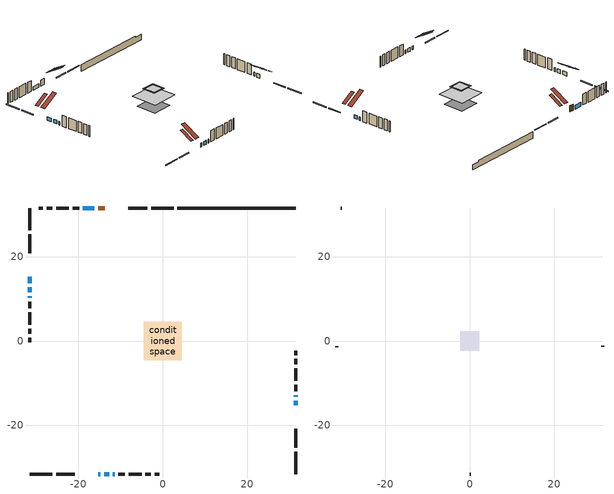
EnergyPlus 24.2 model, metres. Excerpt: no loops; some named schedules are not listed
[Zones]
conditioned space
 floor adiabatic (AdiabaticFloorConstruction): -4.54,-4.54 -4.54,4.54 4.54,4.54 4.54,-4.54 z1.75
 floor foundation (Slab1 construction): -3.51,-3.51 -3.51,3.51 3.51,3.51 3.51,-3.51 z-1.68
 wall outside (RimJoist1 construction): 2.56,31.53 -2.76,31.53 / -31.53,-31.53 -26.21,-31.53 / -31.53,31.53 -31.53,26.21 / 31.53,-31.53 31.53,-26.21 z0.53:0.83
 wall outside (RimJoist3 construction): -3.69,31.53 -8.14,31.53 / -25.28,-31.53 -20.82,-31.53 / -31.53,25.28 -31.53,20.82 / 31.53,-25.28 31.53,-20.82 z0.53:0.83
 wall outside (AdiabaticWallConstruction 1): -13.69,31.53 -15.31,31.53 z0.53:2.56
 wall outside (AdiabaticWallConstruction): -31.53,15.28 -31.53,13.64 / -16.24,31.53 -18.91,31.53 / -15.28,-31.53 -14.79,-31.53 / -13.86,-31.53 -12.73,-31.53 / 31.53,-15.28 31.53,-14.13 / -31.53,12.71 -31.53,11.57 / 31.53,-13.2 31.53,-12.82 / -31.53,10.64 -31.53,10.25 / -11.81,-31.53 -11.42,-31.53 z0.53:1.75
 wall outside (Wall1 construction): -19.84,31.53 -21.38,31.53 / -10.49,-31.53 -8.95,-31.53 / -31.53,9.33 -31.53,7.78 / 31.53,-11.89 31.53,-10.35 z0.53:4.19
 wall outside (Wall2 construction): -22.31,31.53 -25.31,31.53 / -8.02,-31.53 -5.03,-31.53 / -31.53,6.85 -31.53,3.86 / 31.53,-9.42 31.53,-6.43 z0.53:4.19
 wall outside (Wall3 construction): -26.23,31.53 -27.47,31.53 / -4.1,-31.53 -2.86,-31.53 / -31.53,2.93 -31.53,1.69 / 31.53,-5.5 31.53,-4.26 z0.53:4.19
 wall outside (Wall4 construction): -28.4,31.53 -29.45,31.53 / -1.93,-31.53 -0.89,-31.53 / -31.53,0.76 -31.53,-0.28 / 31.53,-3.33 31.53,-2.29 z0.53:4.19
 wall foundation (FoundationWall1 construction): 3.49,31.53,-1.68 3.49,31.53,0.53 28.73,31.53,0.53 28.73,31.53,0.03 31.53,31.53,0.03 31.53,31.53,-1.68
 window (WindowConstruction): -31.53,15.27 -31.53,13.64 z0.53:1.75
 window (WindowConstruction 1): -16.24,31.53 -18.91,31.53 z0.53:1.75
 window (WindowConstruction 2): -15.27,-31.53 -14.79,-31.53 z0.53:1.75
 window (WindowConstruction 3): -13.86,-31.53 -12.73,-31.53 z0.53:1.75
 window (WindowConstruction 4): 31.53,-15.27 31.53,-14.13 z0.53:1.75
 window (WindowConstruction 5): -31.53,12.71 -31.53,11.57 z0.53:1.75
 window (WindowConstruction 6): 31.53,-13.2 31.53,-12.82 z0.53:1.75
 window (WindowConstruction 7): -31.53,10.64 -31.53,10.26 z0.53:1.75
 window (WindowConstruction 8): -11.8,-31.53 -11.42,-31.53 z0.53:1.75
 door (Door): -13.69,31.53 -15.31,31.53 z0.53:2.56
 ceiling adiabatic (AdiabaticFloorConstruction): 4.54,-4.54 4.54,4.54 -4.54,4.54 -4.54,-4.54 z1.75
 roof outside (Roof1 construction): -10.26,31.53,4.19 -10.26,27.43,6.58 -9.07,27.43,6.58 -9.07,31.53,4.19; -18.71,-31.53,4.19 -18.71,-27.43,6.58 -19.9,-27.43,6.58 -19.9,-31.53,4.19; -31.53,18.71,4.19 -27.43,18.71,6.58 -27.43,19.9,6.58 -31.53,19.9,4.19; 31.53,-18.71,4.19 27.43,-18.71,6.58 27.43,-19.9,6.58 31.53,-19.9,4.19
attic - vented
 floor to conditioned space (Floor1 construction Reversed): -1.84,-1.84 -1.84,1.84 1.84,1.84 1.84,-1.84 z4.19
 floor to conditioned space (Floor2 construction Reversed): -2.28,-2.28 -2.28,2.28 2.28,2.28 2.28,-2.28 z4.19
 wall outside (Wall5 construction): -30.37,31.53 -30.6,31.53 / 0.04,-31.53 0.27,-31.53 / -31.53,-1.21 -31.53,-1.44 / 31.53,-1.36 31.53,-1.13 z0.53:4.19
 roof outside (Roof2 construction): -12.77,31.53,4.19 -12.77,26.09,7.36 -11.19,26.09,7.36 -11.19,31.53,4.19; -16.2,-31.53,4.19 -16.2,-26.09,7.36 -17.78,-26.09,7.36 -17.78,-31.53,4.19; -31.53,16.2,4.19 -26.09,16.2,7.36 -26.09,17.78,7.36 -31.53,17.78,4.19; 31.53,-16.2,4.19 26.09,-16.2,7.36 26.09,-17.78,7.36 31.53,-17.78,4.19
[Building]
Building 1: Terrain=Suburbs
[Site:Location]
Swift Current_SK: Latitude {deg}=50.29; Longitude {deg}=-107.69; Time Zone {hr}=-6; Elevation {m}=817; Keep Site Location Information=Yes
[Site:GroundTemperature:Shallow]
0.0715302, -2.00391, -2.17012, -1.18522, 2.76862, 6.70403, 10.1158, 12.2771, 12.4607, 10.7029, 7.37809, 3.5634
[Site:WaterMainsTemperature]
Calculation Method=Schedule; Temperature Schedule=mains temperature schedule
[Material] Roughness=Rough; Thermal Absorptance=0.9
Name | Thickness {m} | Conductivity {W/m-K} | Density {kg/m3} | Specific Heat {J/kg-K} | Solar Absorptance | Visible Absorptance
asphalt or fiberglass shingles | 0.00635 | 0.162714 | 1121.4 | 1465.45 | 0.84 | 0.84
ceiling loosefill ins | 0.0846667 | 0.0480833 | 16.02 | 1046.75 | 0.7 | 0.7
ceiling stud and cavity | 0.1397 | 0.0848526 | 65.682 | 1177.47 | 0.7 | 0.7
ceiling stud and cavity 1 | 0.0889 | 7.21176 | 20.9862 | 1087.66 | 0.7 | 0.7
concrete 4.0 in. | 0.1016 | 1.803125 | 2242.8 | 837.4 | 0.7 | 0.7
concrete 8.0 in. | 0.2032 | 1.803125 | 2242.8 | 837.4 | 0.7 | 0.7
door material | 0.04445 | 0.20624 | 512.64 | 1214.23 | 0.7 | 0.7
exterior vertical ins | 0.0163587 | 0.029427 | 32.04 | 1214.23 | 0.7 | 0.7
floor covering | 0.0127 | 0.0433444 | 54.468 | 1339.84 | 0.6 | 0.6
floor rigid ins; wall rigid ins 1 | 0.512978 | 0.029427 | 32.04 | 1214.23 | 0.7 | 0.7
floor stud and cavity | 0.1397 | 1.75129 | 37.0049 | 1207.88 | 0.7 | 0.7
furniture material conditioned space 1 | 0.1524 | 0.115458 | 640.8 | 1214.23 | 0.6 | 0.6
gypsum board | 0.0127 | 0.160291 | 801 | 837.4 | 0.6 | 0.6
gypsum board 1 | 0.00254 | 0.160291 | 801 | 837.4 | 0.6 | 0.6
gypsum board 2 | 0.0127 | 0.160291 | 801 | 837.4 | 0.7 | 0.7
osb sheathing 0.5 in. | 0.0127 | 0.115458 | 512.64 | 1214.23 | 0.7 | 0.7
osb sheathing 0.75 in. | 0.01905 | 0.115458 | 512.64 | 1214.23 | 0.7 | 0.7
osb sheathing 2.0 in. | 0.0508 | 0.115458 | 512.64 | 1214.23 | 0.7 | 0.7
rim joist stud and cavity | 0.0508 | 0.271007 | 50.32683 | 1063.81 | 0.6 | 0.6
rim joist stud and cavity 1 | 0.0508 | 0.0310355 | 125.044 | 1163.47 | 0.6 | 0.6
roof stud and cavity | 0.2032 | 0.153526 | 78.34581 | 1123.46 | 0.7 | 0.7
wall rigid ins | 0.051816 | 0.029427 | 32.04 | 1214.23 | 0.7 | 0.7
wall stud and cavity | 0.1397 | 0.426569 | 139.0536 | 1170.24 | 0.7 | 0.7
wall stud and cavity 1 | 0.1397 | 0.39278 | 139.0536 | 1170.24 | 0.7 | 0.7
wall stud and cavity 2 | 0.1397 | 0.139928 | 139.0536 | 1170.24 | 0.7 | 0.7
wall stud and cavity 3 | 0.1397 | 0.417588 | 139.0536 | 1170.24 | 0.7 | 0.7
wall stud and cavity 4 | 0.0889 | 6.1454 | 50.32683 | 1063.81 | 0.6 | 0.6
wall stud and cavity 5 | 0.0889 | 0.380278 | 52.3479 | 1209.89 | 0.7 | 0.7
wall stud and cavity 6 | 0.0889 | 0.391764 | 83.0341 | 1211.67 | 0.7 | 0.7
wood siding | 0.0254 | 0.102417 | 544.68 | 1172.36 | 0 | 0
wood siding 1 | 0.00254 | 0.102417 | 544.68 | 1172.36 | 0 | 0
wood siding 2; wood siding 3; wood siding 4 | 0.0254 | 0.102417 | 544.68 | 1172.36 | 0.7 | 0.7
[WindowMaterial:SimpleGlazingSystem]
Name | U-Factor {W/m2-K} | Solar Heat Gain Coefficient
WindowMaterial | 1.26392 | 0.52
WindowMaterial 1 | 1.22304 | 0.53
WindowMaterial 2 | 5.3447 | 0.56
WindowMaterial 3 | 4.536722 | 0.63
WindowMaterial 4 | 4.52707 | 0.63
WindowMaterial 5 | 5.2601 | 0.67
[Construction]
AdiabaticFloorConstruction: floor stud and cavity, floor rigid ins, osb sheathing 0.75 in., floor covering
AdiabaticWallConstruction: wood siding 3, wall rigid ins 1, wall stud and cavity 5, gypsum board
AdiabaticWallConstruction 1: wood siding 4, wall rigid ins 1, wall stud and cavity 5, gypsum board
Door: door material
Floor1 construction Reversed: gypsum board, ceiling stud and cavity, ceiling loosefill ins
Floor2 construction Reversed: gypsum board 1, ceiling stud and cavity 1
FoundationWall1 construction: concrete 8.0 in., gypsum board 2
furniture construction conditioned space 1: furniture material conditioned space 1
PartitionWallConstruction: gypsum board, wall stud and cavity 6, gypsum board
RimJoist1 construction: wood siding 2, rim joist stud and cavity
RimJoist3 construction: wood siding 2, osb sheathing 2.0 in., rim joist stud and cavity 1
Roof1 construction: asphalt or fiberglass shingles, osb sheathing 0.75 in., roof stud and cavity, gypsum board
Roof2 construction: asphalt or fiberglass shingles
Slab1 construction: concrete 4.0 in.
Wall1 construction: wood siding, wall rigid ins, osb sheathing 0.5 in., wall stud and cavity, gypsum board
Wall2 construction: wood siding, wall rigid ins, osb sheathing 0.5 in., wall stud and cavity 1, gypsum board
Wall3 construction: wood siding, osb sheathing 0.5 in., wall stud and cavity 2, gypsum board
Wall4 construction: wood siding, wall rigid ins, osb sheathing 0.5 in., wall stud and cavity 3, gypsum board
Wall5 construction: wood siding 1, wall stud and cavity 4
WindowConstruction: WindowMaterial
WindowConstruction 1: WindowMaterial 1
WindowConstruction 2: WindowMaterial 2
WindowConstruction 3: WindowMaterial 3
WindowConstruction 4; WindowConstruction 5: WindowMaterial 4
WindowConstruction 6; WindowConstruction 7; WindowConstruction 8: WindowMaterial 5
[Zone] Multiplier=1; Part of Total Floor Area=Yes
Name | Volume {m3}
attic - vented | 16.855
conditioned space | 328.9
[Space]
Name | Zone | Volume {m3}
attic - vented 1 | attic - vented | 16.855
conditioned space 1 | conditioned space | 328.9
[ZoneInfiltration:EffectiveLeakageArea]
infil attic - vented 1: Zone or Space=attic - vented 1; Schedule=Always On Discrete; Effective Air Leakage Area {cm2}=1068.47; Stack Coefficient=0.000475073; Wind Coefficient=1.47265e-05
[ZoneMixing]
whole house fan mix: Zone or Space=attic - vented; Schedule=Always On Continuous; Design Flow Rate Calculation Method=Flow/Zone; Design Flow Rate {m3/s}=0; Source Zone or Space=conditioned space
[SurfaceProperty:ExposedFoundationPerimeter]
Slab1: Exposed Perimeter Calculation Method=TotalExposedPerimeter; Total Exposed Perimeter {m}=28.04
[InternalMass] Zone or ZoneList=conditioned space; Space or SpaceList=conditioned space 1
Name | Construction | Surface Area {m2}
furniture mass conditioned space 1 | furniture construction conditioned space 1 | 52.6162
partition wall mass | PartitionWallConstruction | 131.541
[Lights]
interior lighting: Zone or ZoneList or Space or SpaceList=conditioned space 1; Schedule=interior lighting schedule; Design Level Calculation Method=LightingLevel; Lighting Level {W}=343.2; Return Air Fraction=0; Fraction Radiant=0.6; Fraction Visible=0.2; Fraction Replaceable=1
[People]
occupants: Zone or ZoneList or Space or SpaceList=conditioned space 1; Number of People Schedule=occupants schedule; Number of People Calculation Method=People; Number of People=3; Fraction Radiant=0.314171; Sensible Heat Fraction=0.56303; Activity Level Schedule=occupants activity schedule; Carbon Dioxide Generation Rate {m3/s-W}=0; Enable ASHRAE 55 Comfort Warnings=No; Mean Radiant Temperature Calculation Type=EnclosureAveraged
[ElectricEquipment] Zone or ZoneList or Space or SpaceList=conditioned space 1; Design Level Calculation Method=EquipmentLevel
Name | Schedule | Design Level {W} | Fraction Latent | Fraction Radiant | Fraction Lost
clothes dryer | clothes dryer schedule | 140.772 | 0.015 | 0.081 | 0.85
clothes washer | clothes washer schedule | 32.1985 | 0.03 | 0.162 | 0.7
cooking range | cooking range schedule | 215.147 | 0.08 | 0.432 | 0.2
dishwasher | dishwasher schedule | 66.8632 | 0.3 | 0.18 | 0.4
fridge | fridge schedule | 72.9452 | 0 | 0.6 | 0
mech vent house fan | mech vent house fan schedule | 0 | 0 | 0 | 1
mech vent house fan cfis | mech vent house fan cfis schedule | 0 | 0 | 0 | 0
misc plug loads | misc plug loads schedule | 494.7 | 0.045 | 0.513 | 0.1
whole house fan | Always On Discrete | 0 | 0 | 0 | 1
[OtherEquipment] Zone or ZoneList or Space or SpaceList=conditioned space 1; Design Level Calculation Method=EquipmentLevel
Name | Fuel Type | Schedule | Design Level {W} | Fraction Latent | Fraction Radiant | Fraction Lost
clothes dryer 1 | Electricity | clothes dryer schedule | 0 | 0.015 | 0.081 | 0.85
cooking range 1 | Electricity | cooking range schedule | 0 | 0.08 | 0.432 | 0.2
general water use latent | None | general water use schedule | 62.594 | 1 | 0 | 0
general water use sensible | None | general water use schedule | -61.6891 | 0 | 0.6 | 0
mech vent house fan latent load | None | Always On Discrete | 0 | 1 | 0 | 0
mech vent house fan sensible load | None | Always On Discrete | 0 | 0 | 0 | 0
water heater energy adjustment1 | NaturalGas | Always On Discrete | 0.01 | 0 | 0 | 1
[ZoneInfiltration:DesignFlowRate] Zone or ZoneList or Space or SpaceList=conditioned space 1; Schedule=Always On Discrete; Design Flow Rate Calculation Method=Flow/Zone; Design Flow Rate {m3/s}=0
infil flow; natural vent flow; whole house fan flow
[AvailabilityManager:Scheduled]
central ac and furnace airloop Availability Manager: Schedule=Always On Discrete
[Foundation:Kiva]
Foundation Kiva 1: Initial Indoor Air Temperature {C}=21; Wall Height Above Grade {m}=0.530017; Wall Depth Below Slab {m}=0.2032; Custom Block Material Name 1=exterior vertical ins; Custom Block Depth 1 {m}=2.21001; Custom Block X Position 1 {m}=0.2159; Custom Block Z Position 1 {m}=0
[Foundation:Kiva:Settings]
Soil Conductivity {W/m-K}=0.849921; Soil Density {kg/m3}=1842.3; Soil Specific Heat {J/kg-K}=418.7; Ground Solar Absorptivity=0.9; Ground Thermal Absorptivity=0.9; Ground Surface Roughness {m}=0.03; Far-Field Width {m}=40; Deep-Ground Boundary Condition=ZeroFlux; Deep-Ground Depth {m}=40; Minimum Cell Dimension {m}=0.2; Maximum Cell Growth Coefficient=3; Simulation Timestep=Timestep
[Exterior:Lights]
exterior lighting: Schedule=exterior lighting schedule; Design Level {W}=75.6
[EnergyManagementSystem:GlobalVariable]
central_ac_and_furnace_airloop_Fan_RTF
infil_program_Qfan
infil_program_Qinf
natural_vent_program_Qnv
natural_vent_program_Qwhf
[EnergyManagementSystem:Sensor]
Name | Output:Variable or Output:Meter Index Key | Output:Variable or Output:Meter
airflow_gain | infil flow | Infiltration Sensible Heat Gain Energy
airflow_gain_1 | natural vent flow | Infiltration Sensible Heat Gain Energy
airflow_gain_2 | whole house fan flow | Infiltration Sensible Heat Gain Energy
airflow_loss | infil flow | Infiltration Sensible Heat Loss Energy
airflow_loss_1 | natural vent flow | Infiltration Sensible Heat Loss Energy
airflow_loss_2 | whole house fan flow | Infiltration Sensible Heat Loss Energy
clg_load_cond |  | Cooling:EnergyTransfer:Zone:CONDITIONED SPACE
clg_sp_s; clg_sp_s_1 | cooling setpoint | Schedule Value
clothes_dryer_exhaust_0_sch_s | clothes dryer exhaust 0 schedule | Schedule Value
cool_season | cooling season schedule | Schedule Value
htg_load_cond |  | Heating:EnergyTransfer:Zone:CONDITIONED SPACE
htg_sp_s; htg_sp_s_1 | heating setpoint | Schedule Value
ig_ee_conv | clothes dryer | Electric Equipment Convective Heating Energy
ig_ee_conv_2 | cooking range | Electric Equipment Convective Heating Energy
ig_ee_conv_4 | fridge | Electric Equipment Convective Heating Energy
ig_ee_conv_5 | misc plug loads | Electric Equipment Convective Heating Energy
ig_ee_conv_6 | whole house fan | Electric Equipment Convective Heating Energy
ig_ee_rad | clothes dryer | Electric Equipment Radiant Heating Energy
ig_ee_rad_2 | cooking range | Electric Equipment Radiant Heating Energy
ig_ee_rad_4 | fridge | Electric Equipment Radiant Heating Energy
ig_ee_rad_5 | misc plug loads | Electric Equipment Radiant Heating Energy
ig_ee_rad_6 | whole house fan | Electric Equipment Radiant Heating Energy
ig_lgt_conv | interior lighting | Lights Convective Heating Energy
ig_lgt_rad | interior lighting | Lights Radiant Heating Energy
ig_lgt_vis | interior lighting | Lights Visible Radiation Heating Energy
ig_oe_conv | clothes dryer 1 | Other Equipment Convective Heating Energy
ig_oe_conv_1 | cooking range 1 | Other Equipment Convective Heating Energy
ig_oe_conv_2 | general water use latent | Other Equipment Convective Heating Energy
ig_oe_conv_3 | general water use sensible | Other Equipment Convective Heating Energy
ig_oe_conv_4 | water heater energy adjustment1 | Other Equipment Convective Heating Energy
ig_oe_rad | clothes dryer 1 | Other Equipment Radiant Heating Energy
ig_oe_rad_1 | cooking range 1 | Other Equipment Radiant Heating Energy
ig_oe_rad_2 | general water use latent | Other Equipment Radiant Heating Energy
ig_oe_rad_3 | general water use sensible | Other Equipment Radiant Heating Energy
ig_oe_rad_4 | water heater energy adjustment1 | Other Equipment Radiant Heating Energy
ig_ppl_conv | occupants | People Convective Heating Energy
ig_ppl_rad | occupants | People Radiant Heating Energy
im_conv | furniture mass conditioned space 1 | Surface Inside Face Convection Heat Gain Energy
im_conv_1 | partition wall mass | Surface Inside Face Convection Heat Gain Energy
im_ig | furniture mass conditioned space 1 | Surface Inside Face Internal Gains Radiation Heat Gain Energy
im_ig_1 | partition wall mass | Surface Inside Face Internal Gains Radiation Heat Gain Energy
im_lgt | furniture mass conditioned space 1 | Surface Inside Face Lights Radiation Heat Gain Energy
im_lgt_1 | partition wall mass | Surface Inside Face Lights Radiation Heat Gain Energy
im_sol | furniture mass conditioned space 1 | Surface Inside Face Solar Radiation Heat Gain Energy
im_sol_1 | partition wall mass | Surface Inside Face Solar Radiation Heat Gain Energy
im_surf | furniture mass conditioned space 1 | Surface Inside Face Net Surface Thermal Radiation Heat Gain Energy
im_surf_1 | partition wall mass | Surface Inside Face Net Surface Thermal Radiation Heat Gain Energy
mv_conv | mech vent house fan | Electric Equipment Convective Heating Energy
mv_conv_1 | mech vent house fan cfis | Electric Equipment Convective Heating Energy
mv_conv_2 | mech vent house fan latent load | Other Equipment Convective Heating Energy
mv_conv_3 | mech vent house fan sensible load | Other Equipment Convective Heating Energy
mv_rad | mech vent house fan | Electric Equipment Radiant Heating Energy
mv_rad_1 | mech vent house fan cfis | Electric Equipment Radiant Heating Energy
mv_rad_2 | mech vent house fan latent load | Other Equipment Radiant Heating Energy
mv_rad_3 | mech vent house fan sensible load | Other Equipment Radiant Heating Energy
natural_vent_s | natural vent schedule | Schedule Value
out_pb_s |  | Site Outdoor Air Barometric Pressure
out_wt_s |  | Site Outdoor Air Humidity Ratio
site_vw_s |  | Site Wind Speed
ss_back_out | Window1 | Surface Window Shortwave from Zone Back Out Window Heat Transfer Rate
ss_back_out_1 | Window2 | Surface Window Shortwave from Zone Back Out Window Heat Transfer Rate
ss_back_out_2 | Window3 | Surface Window Shortwave from Zone Back Out Window Heat Transfer Rate
ss_back_out_3 | Window4 | Surface Window Shortwave from Zone Back Out Window Heat Transfer Rate
ss_back_out_4 | Window5 | Surface Window Shortwave from Zone Back Out Window Heat Transfer Rate
ss_back_out_5 | Window6 | Surface Window Shortwave from Zone Back Out Window Heat Transfer Rate
ss_back_out_6 | Window7 | Surface Window Shortwave from Zone Back Out Window Heat Transfer Rate
ss_back_out_7 | Window8 | Surface Window Shortwave from Zone Back Out Window Heat Transfer Rate
ss_back_out_8 | Window9 | Surface Window Shortwave from Zone Back Out Window Heat Transfer Rate
ss_conv | Door1 | Surface Inside Face Convection Heat Gain Energy
ss_conv_1 | Window1 | Surface Inside Face Convection Heat Gain Energy
ss_conv_2 | Window2 | Surface Inside Face Convection Heat Gain Energy
ss_conv_3 | Window3 | Surface Inside Face Convection Heat Gain Energy
ss_conv_4 | Window4 | Surface Inside Face Convection Heat Gain Energy
ss_conv_5 | Window5 | Surface Inside Face Convection Heat Gain Energy
ss_conv_6 | Window6 | Surface Inside Face Convection Heat Gain Energy
ss_conv_7 | Window7 | Surface Inside Face Convection Heat Gain Energy
ss_conv_8 | Window8 | Surface Inside Face Convection Heat Gain Energy
ss_conv_9 | Window9 | Surface Inside Face Convection Heat Gain Energy
ss_ig | Door1 | Surface Inside Face Internal Gains Radiation Heat Gain Energy
ss_ig_1 | Window1 | Surface Inside Face Internal Gains Radiation Heat Gain Energy
ss_ig_2 | Window2 | Surface Inside Face Internal Gains Radiation Heat Gain Energy
ss_ig_3 | Window3 | Surface Inside Face Internal Gains Radiation Heat Gain Energy
ss_ig_4 | Window4 | Surface Inside Face Internal Gains Radiation Heat Gain Energy
ss_ig_5 | Window5 | Surface Inside Face Internal Gains Radiation Heat Gain Energy
ss_ig_6 | Window6 | Surface Inside Face Internal Gains Radiation Heat Gain Energy
ss_ig_7 | Window7 | Surface Inside Face Internal Gains Radiation Heat Gain Energy
ss_ig_8 | Window8 | Surface Inside Face Internal Gains Radiation Heat Gain Energy
ss_ig_9 | Window9 | Surface Inside Face Internal Gains Radiation Heat Gain Energy
ss_lgt | Door1 | Surface Inside Face Lights Radiation Heat Gain Energy
ss_sol | Door1 | Surface Inside Face Solar Radiation Heat Gain Energy
ss_surf | Door1 | Surface Inside Face Net Surface Thermal Radiation Heat Gain Energy
ss_surf_1 | Window1 | Surface Inside Face Net Surface Thermal Radiation Heat Gain Energy
ss_surf_2 | Window2 | Surface Inside Face Net Surface Thermal Radiation Heat Gain Energy
ss_surf_3 | Window3 | Surface Inside Face Net Surface Thermal Radiation Heat Gain Energy
ss_surf_4 | Window4 | Surface Inside Face Net Surface Thermal Radiation Heat Gain Energy
ss_surf_5 | Window5 | Surface Inside Face Net Surface Thermal Radiation Heat Gain Energy
ss_surf_6 | Window6 | Surface Inside Face Net Surface Thermal Radiation Heat Gain Energy
ss_surf_7 | Window7 | Surface Inside Face Net Surface Thermal Radiation Heat Gain Energy
ss_surf_8 | Window8 | Surface Inside Face Net Surface Thermal Radiation Heat Gain Energy
ss_surf_9 | Window9 | Surface Inside Face Net Surface Thermal Radiation Heat Gain Energy
ss_trans_in | Window1 | Surface Window Transmitted Solar Radiation Rate
ss_trans_in_1 | Window2 | Surface Window Transmitted Solar Radiation Rate
ss_trans_in_2 | Window3 | Surface Window Transmitted Solar Radiation Rate
ss_trans_in_3 | Window4 | Surface Window Transmitted Solar Radiation Rate
ss_trans_in_4 | Window5 | Surface Window Transmitted Solar Radiation Rate
ss_trans_in_5 | Window6 | Surface Window Transmitted Solar Radiation Rate
ss_trans_in_6 | Window7 | Surface Window Transmitted Solar Radiation Rate
ss_trans_in_7 | Window8 | Surface Window Transmitted Solar Radiation Rate
ss_trans_in_8 | Window9 | Surface Window Transmitted Solar Radiation Rate
ss_trans_out | Window1 | Surface Inside Face Initial Transmitted Diffuse Transmitted Out Window Solar Radiation Rate
ss_trans_out_1 | Window2 | Surface Inside Face Initial Transmitted Diffuse Transmitted Out Window Solar Radiation Rate
ss_trans_out_2 | Window3 | Surface Inside Face Initial Transmitted Diffuse Transmitted Out Window Solar Radiation Rate
ss_trans_out_3 | Window4 | Surface Inside Face Initial Transmitted Diffuse Transmitted Out Window Solar Radiation Rate
ss_trans_out_4 | Window5 | Surface Inside Face Initial Transmitted Diffuse Transmitted Out Window Solar Radiation Rate
ss_trans_out_5 | Window6 | Surface Inside Face Initial Transmitted Diffuse Transmitted Out Window Solar Radiation Rate
ss_trans_out_6 | Window7 | Surface Inside Face Initial Transmitted Diffuse Transmitted Out Window Solar Radiation Rate
ss_trans_out_7 | Window8 | Surface Inside Face Initial Transmitted Diffuse Transmitted Out Window Solar Radiation Rate
ss_trans_out_8 | Window9 | Surface Inside Face Initial Transmitted Diffuse Transmitted Out Window Solar Radiation Rate
s_conv | Floor1 | Surface Inside Face Convection Heat Gain Energy
s_conv_1 | Floor2 | Surface Inside Face Convection Heat Gain Energy
s_conv_10 | RimJoist3:180 | Surface Inside Face Convection Heat Gain Energy
s_conv_11 | RimJoist3:270 | Surface Inside Face Convection Heat Gain Energy
s_conv_12 | RimJoist3:90 | Surface Inside Face Convection Heat Gain Energy
s_conv_13 | Roof1:0 | Surface Inside Face Convection Heat Gain Energy
s_conv_14 | Roof1:180 | Surface Inside Face Convection Heat Gain Energy
s_conv_15 | Roof1:270 | Surface Inside Face Convection Heat Gain Energy
s_conv_16 | Roof1:90 | Surface Inside Face Convection Heat Gain Energy
s_conv_17 | Slab1 | Surface Inside Face Convection Heat Gain Energy
s_conv_18 | Wall1:0 | Surface Inside Face Convection Heat Gain Energy
s_conv_19 | Wall1:180 | Surface Inside Face Convection Heat Gain Energy
s_conv_2 | FoundationWall1 | Surface Inside Face Convection Heat Gain Energy
s_conv_20 | Wall1:270 | Surface Inside Face Convection Heat Gain Energy
s_conv_21 | Wall1:90 | Surface Inside Face Convection Heat Gain Energy
s_conv_22 | Wall2:0 | Surface Inside Face Convection Heat Gain Energy
s_conv_23 | Wall2:180 | Surface Inside Face Convection Heat Gain Energy
s_conv_24 | Wall2:270 | Surface Inside Face Convection Heat Gain Energy
s_conv_25 | Wall2:90 | Surface Inside Face Convection Heat Gain Energy
s_conv_26 | Wall3:0 | Surface Inside Face Convection Heat Gain Energy
s_conv_27 | Wall3:180 | Surface Inside Face Convection Heat Gain Energy
s_conv_28 | Wall3:270 | Surface Inside Face Convection Heat Gain Energy
s_conv_29 | Wall3:90 | Surface Inside Face Convection Heat Gain Energy
s_conv_3 | inferred conditioned ceiling | Surface Inside Face Convection Heat Gain Energy
s_conv_30 | Wall4:0 | Surface Inside Face Convection Heat Gain Energy
s_conv_31 | Wall4:180 | Surface Inside Face Convection Heat Gain Energy
s_conv_32 | Wall4:270 | Surface Inside Face Convection Heat Gain Energy
s_conv_33 | Wall4:90 | Surface Inside Face Convection Heat Gain Energy
s_conv_4 | inferred conditioned floor | Surface Inside Face Convection Heat Gain Energy
s_conv_5 | RimJoist1:0 | Surface Inside Face Convection Heat Gain Energy
s_conv_6 | RimJoist1:180 | Surface Inside Face Convection Heat Gain Energy
s_conv_7 | RimJoist1:270 | Surface Inside Face Convection Heat Gain Energy
s_conv_8 | RimJoist1:90 | Surface Inside Face Convection Heat Gain Energy
s_conv_9 | RimJoist3:0 | Surface Inside Face Convection Heat Gain Energy
s_ig | Floor1 | Surface Inside Face Internal Gains Radiation Heat Gain Energy
s_ig_1 | Floor2 | Surface Inside Face Internal Gains Radiation Heat Gain Energy
